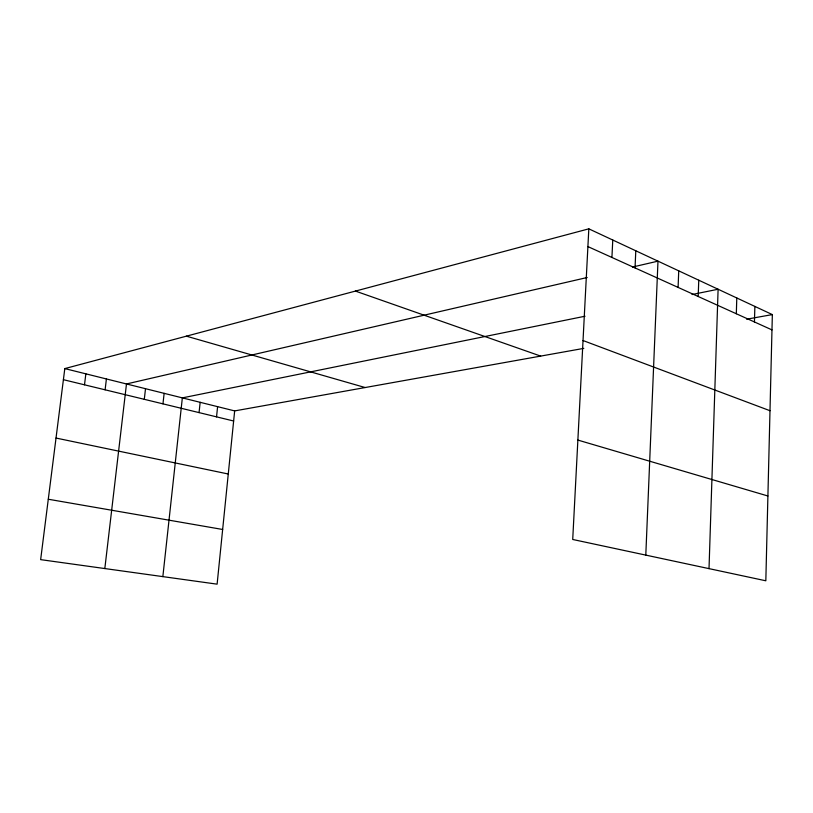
<?xml version="1.0" encoding="UTF-8"?>
<svg xmlns="http://www.w3.org/2000/svg" width="813" height="813" viewBox="0 0 813 813"><rect width="100%" height="100%" fill="white"/><g stroke="black" fill="none" stroke-linecap="round" stroke-linejoin="round"><path stroke-width="1.22" d="M588.825 228.839L772.35 314.59L765.826 580.787L572.718 539.476L588.825 228.839L64.806 368.594L40.65 559.639L217.112 584.161L234.662 410.911L583.805 348.371M754.444 321.968L754.87 306.42M736.324 313.757L736.791 297.975M709.017 568.633L718.103 289.245L692.026 294.53M698.184 296.501L698.763 280.211M678.093 287.406L678.733 270.851M645.796 555.106L657.981 261.156L632.463 267.05M635.034 267.914L635.796 250.79M611.925 257.457L612.768 240.028M216.543 416.856L217.599 406.663M199.063 412.608L200.161 402.313M162.854 576.62L182.346 397.882L585.025 316.227M162.966 403.848L164.135 393.34M144.297 399.325L145.517 388.705M104.826 568.551L126.482 383.96L587.189 277.507M105.101 389.803L106.412 378.96M84.501 384.803L85.853 373.838M746.608 319.204L772.35 314.59M48.292 499.233L222.65 529.476M56.026 438.055L228.27 474.009M63.404 379.691L233.636 421.002M64.806 368.594L234.662 410.911M186.37 336.165L365.139 387.537M577.87 440.077L767.909 495.991M355.423 291.084L540.665 356.094M583.033 340.535L769.992 410.717M587.901 246.583L771.974 329.895"/></g></svg>
